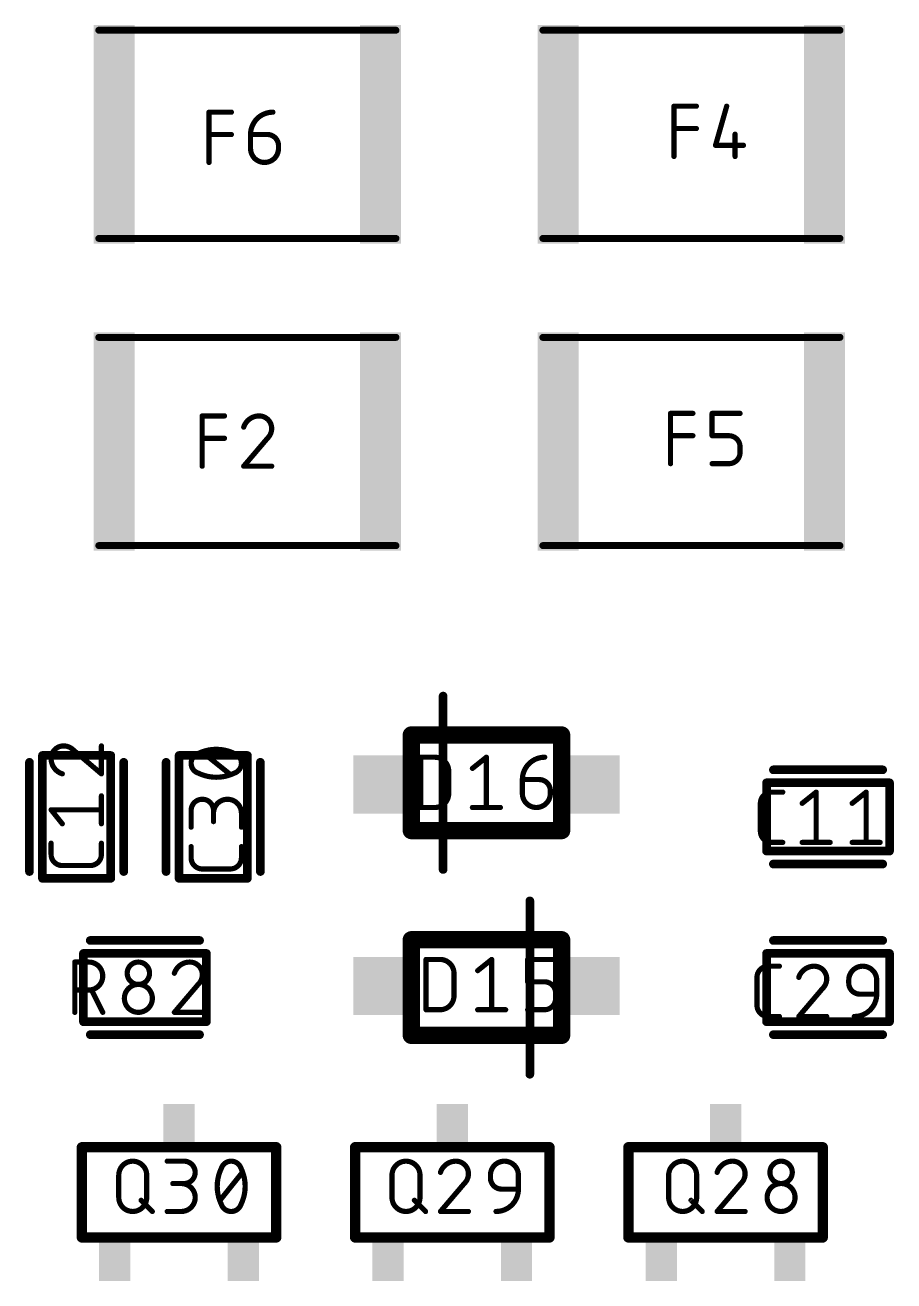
# Model space of a CAD drawing. Extents: x 0 to 107, y -11 to 54.
# Drawn here: x 14.25 to 26.96, y 18.7 to 37.1 of the extents above; entities that cross this region are included whole.
import ezdxf

# ---------------------------------------------------------------- set-up
doc = ezdxf.new("R2010")
doc.units = 0
for name, color, linetype in [('117', 253, 'CONTINUOUS'), ('21', 253, 'CONTINUOUS'), ('51', 253, 'CONTINUOUS')]:
    doc.layers.add(name, color=color, linetype=linetype)

# ---------------------------------------------------------------- blocks, each defined once
blk = doc.blocks.new('RECT')
blk.add_solid([(-0.5, -0.5), (0.5, -0.5), (-0.5, 0.5), (0.5, 0.5)])

msp = doc.modelspace()

# ---------------------------------------------------------------- linework, layer by layer
at = {"layer": '117', "const_width": 0.0762}
for points in [[(23.7447, 35.1753), (23.7447, 35.9119)], [(23.7447, 35.9119), (24.072, 35.9119)], [(24.5164, 35.9119), (24.3527, 35.339)], [(16.9381, 35.0881), (16.9381, 35.8247)], [(16.9381, 35.8247), (17.2655, 35.8247)], [(16.9381, 35.4973), (17.2655, 35.4973)], [(17.5461, 35.4973), (17.7917, 35.4973)], [(17.5461, 35.2927), (17.5461, 35.4973)], [(23.7447, 35.5845), (24.072, 35.5845)], [(24.6391, 35.5027), (24.6391, 35.1753)], [(17.9553, 35.3336), (17.9553, 35.2927)], [(24.3527, 35.339), (24.7619, 35.339)], [(16.8381, 30.6381), (16.8381, 31.3747)], [(16.8381, 31.3747), (17.1655, 31.3747)], [(23.6947, 30.6753), (23.6947, 31.4119)], [(23.6947, 31.4119), (24.022, 31.4119)], [(24.3027, 31.0845), (24.3027, 31.4119)], [(24.3027, 31.4119), (24.7119, 31.4119)], [(23.6947, 31.0845), (24.022, 31.0845)], [(24.5482, 31.0845), (24.3027, 31.0845)], [(16.8381, 31.0473), (17.1655, 31.0473)], [(17.794, 31.0473), (17.4461, 30.6381)], [(24.7119, 30.839), (24.7119, 30.9208)], [(17.4461, 30.6381), (17.8554, 30.6381)], [(24.3027, 30.6753), (24.5482, 30.6753)], [(14.9538, 26.4789), (15.363, 26.1311)], [(15.363, 26.1311), (15.363, 26.5403)], [(17.2494, 26.122), (16.8401, 26.4494)], [(20.0381, 25.6381), (20.0381, 26.3747)], [(20.0381, 26.3747), (20.2427, 26.3747)], [(20.794, 26.211), (20.9986, 26.3747)], [(20.9986, 26.3747), (20.9986, 25.6381)], [(20.4473, 26.1701), (20.4473, 25.8427)], [(21.5255, 26.0473), (21.7711, 26.0473)], [(21.5255, 25.8427), (21.5255, 26.0473)], [(15.363, 25.3995), (15.363, 25.8088)], [(21.9347, 25.8836), (21.9347, 25.8427)], [(25.1734, 25.863), (25.3371, 25.863)], [(25.6216, 25.6994), (25.8262, 25.863)], [(25.8262, 25.863), (25.8262, 25.1264)], [(26.3531, 25.6994), (26.5578, 25.863)], [(26.5578, 25.863), (26.5578, 25.1264)], [(14.7901, 25.3995), (14.6264, 25.6041)], [(14.6264, 25.6041), (15.363, 25.6041)], [(16.6764, 25.3495), (16.6764, 25.5951)], [(17.0038, 25.5951), (17.0038, 25.4314)], [(17.413, 25.3495), (17.413, 25.5541)], [(20.2427, 25.6381), (20.0381, 25.6381)], [(20.794, 25.6381), (21.2032, 25.6381)], [(25.0097, 25.2901), (25.0097, 25.6994)], [(14.6264, 24.9513), (14.6264, 25.115)], [(15.363, 25.115), (15.363, 24.9513)], [(16.6764, 24.9013), (16.6764, 25.065)], [(17.413, 25.065), (17.413, 24.9013)], [(25.3371, 25.1264), (25.1734, 25.1264)], [(25.6216, 25.1264), (26.0308, 25.1264)], [(26.3531, 25.1264), (26.7624, 25.1264)], [(15.1994, 24.7876), (14.7901, 24.7876)], [(17.2494, 24.7376), (16.8401, 24.7376)], [(14.9731, 22.637), (14.9731, 23.3736)], [(14.9731, 23.3736), (15.1777, 23.3736)], [(20.1153, 22.6753), (20.1153, 23.4119)], [(20.1153, 23.4119), (20.3199, 23.4119)], [(20.8712, 23.2482), (21.0758, 23.4119)], [(21.0758, 23.4119), (21.0758, 22.6753)], [(21.6027, 23.0845), (21.6027, 23.4119)], [(21.6027, 23.4119), (22.0119, 23.4119)], [(20.5245, 23.2073), (20.5245, 22.8799)], [(24.9597, 22.7401), (24.9597, 23.1494)], [(25.1234, 23.313), (25.2871, 23.313)], [(15.1777, 22.9643), (14.9731, 22.9643)], [(15.3824, 22.637), (15.2187, 22.9643)], [(16.7789, 23.0462), (16.4311, 22.637)], [(21.8482, 23.0845), (21.6027, 23.0845)], [(25.9195, 22.9857), (25.5716, 22.5764)], [(26.3031, 23.0675), (26.3031, 23.1084)], [(26.7124, 23.1084), (26.7124, 22.9038)], [(22.0119, 22.839), (22.0119, 22.9208)], [(26.7124, 22.9038), (26.4668, 22.9038)], [(16.4311, 22.637), (16.8403, 22.637)], [(20.3199, 22.6753), (20.1153, 22.6753)], [(20.8712, 22.6753), (21.2804, 22.6753)], [(21.6027, 22.6753), (21.8482, 22.6753)], [(25.2871, 22.5764), (25.1234, 22.5764)], [(25.5716, 22.5764), (25.9808, 22.5764)], [(16.3266, 20.4564), (16.5721, 20.4564)], [(15.6171, 19.9245), (15.6171, 20.2518)], [(16.0263, 20.2518), (16.0263, 19.9245)], [(17.0991, 19.8835), (17.4264, 20.2928)], [(19.6171, 19.9245), (19.6171, 20.2518)], [(20.0263, 20.2518), (20.0263, 19.9245)], [(21.0581, 20.2109), (21.0581, 20.2518)], [(21.4674, 20.2518), (21.4674, 20.0472)], [(23.6671, 19.9245), (23.6671, 20.2518)], [(24.0763, 20.2518), (24.0763, 19.9245)], [(16.5721, 20.1291), (16.4085, 20.1291)], [(20.6745, 20.1291), (20.3266, 19.7198)], [(21.4674, 20.0472), (21.2218, 20.0472)], [(24.7245, 20.1291), (24.3766, 19.7198)], [(15.9445, 19.8835), (16.1081, 19.7198)], [(19.9444, 19.8835), (20.1081, 19.7198)], [(23.9945, 19.8835), (24.1581, 19.7198)], [(16.3266, 19.7198), (16.5312, 19.7198)], [(20.3266, 19.7198), (20.7358, 19.7198)], [(24.3766, 19.7198), (24.7858, 19.7198)]]:
    msp.add_lwpolyline(points, dxfattribs=at)
at = {"layer": '117'}
for points, const_width in [([(23.7637, 35.9119, 1), (23.7256, 35.9119)], 0.0381), ([(23.7447, 35.931, 1), (23.7447, 35.8929)], 0.0381), ([(24.072, 35.8929, 1), (24.072, 35.931)], 0.0381), ([(24.5347, 35.9067, 1), (24.498, 35.9171)], 0.0381), ([(16.9381, 35.8438, 1), (16.9381, 35.8056)], 0.0381), ([(16.9572, 35.8247, 1), (16.9191, 35.8247)], 0.0381), ([(17.2655, 35.8056, 1), (17.2655, 35.8438)], 0.0381), ([(17.8735, 35.8247, 0.4142), (17.5461, 35.4973)], 0.0762), ([(17.8735, 35.8057, 1), (17.8735, 35.8437)], 0.0381), ([(16.9381, 35.5164, 1), (16.9381, 35.4783)], 0.0381), ([(17.2655, 35.4783, 1), (17.2655, 35.5164)], 0.0381), ([(17.5461, 35.5164, 1), (17.5461, 35.4783)], 0.0381), ([(17.5652, 35.4973, 1), (17.5271, 35.4973)], 0.0381), ([(17.5271, 35.4973, 1), (17.5652, 35.4973)], 0.0381), ([(17.9553, 35.3336, 0.4142), (17.7917, 35.4973)], 0.0762), ([(17.7917, 35.5164, 1), (17.7917, 35.4783)], 0.0381), ([(17.7917, 35.4783, 1), (17.7917, 35.5164)], 0.0381), ([(23.7447, 35.6036, 1), (23.7447, 35.5655)], 0.0381), ([(24.072, 35.5655, 1), (24.072, 35.6036)], 0.0381), ([(24.6582, 35.5027, 1), (24.6201, 35.5027)], 0.0381), ([(17.5461, 35.2927, 1), (17.9553, 35.2927)], 0.0762), ([(17.5652, 35.2927, 1), (17.5271, 35.2927)], 0.0381), ([(17.9744, 35.3336, 1), (17.9363, 35.3336)], 0.0381), ([(17.9363, 35.3336, 1), (17.9744, 35.3336)], 0.0381), ([(17.9744, 35.2927, 1), (17.9363, 35.2927)], 0.0381), ([(24.3527, 35.358, 1), (24.3527, 35.3199)], 0.0381), ([(24.3344, 35.3442, 1), (24.371, 35.3338)], 0.0381), ([(24.7619, 35.3199, 1), (24.7619, 35.358)], 0.0381), ([(17.5271, 35.2927, 1), (17.5652, 35.2927)], 0.0381), ([(17.9363, 35.2927, 1), (17.9744, 35.2927)], 0.0381), ([(23.7256, 35.1753, 1), (23.7637, 35.1753)], 0.0381), ([(24.6201, 35.1753, 1), (24.6582, 35.1753)], 0.0381), ([(16.9191, 35.0881, 1), (16.9572, 35.0881)], 0.0381), ([(16.8572, 31.3747, 1), (16.8191, 31.3747)], 0.0381), ([(16.8381, 31.3938, 1), (16.8381, 31.3557)], 0.0381), ([(17.1655, 31.3557, 1), (17.1655, 31.3938)], 0.0381), ([(17.6712, 31.3747, 0.3252), (17.4461, 31.211)], 0.0762), ([(17.8554, 31.1906, 0.4142), (17.6712, 31.3747)], 0.0762), ([(17.6712, 31.3938, 1), (17.6712, 31.3557)], 0.0381), ([(17.6712, 31.3557, 1), (17.6712, 31.3937)], 0.0381), ([(23.7137, 31.4119, 1), (23.6756, 31.4119)], 0.0381), ([(23.6947, 31.431, 1), (23.6947, 31.3929)], 0.0381), ([(24.022, 31.3929, 1), (24.022, 31.431)], 0.0381), ([(24.3217, 31.4119, 1), (24.2836, 31.4119)], 0.0381), ([(24.3027, 31.431, 1), (24.3027, 31.3929)], 0.0381), ([(24.7119, 31.3929, 1), (24.7119, 31.431)], 0.0381), ([(17.428, 31.2169, 1), (17.4642, 31.2051)], 0.0381), ([(17.794, 31.0473, 0.2053), (17.8554, 31.1906)], 0.0762), ([(17.8744, 31.1905, 1), (17.8363, 31.1906)], 0.0381), ([(17.8363, 31.1906, 1), (17.8744, 31.1906)], 0.0381), ([(23.6947, 31.1036, 1), (23.6947, 31.0655)], 0.0381), ([(24.022, 31.0655, 1), (24.022, 31.1036)], 0.0381), ([(24.2836, 31.0845, 1), (24.3217, 31.0845)], 0.0381), ([(24.3027, 31.1036, 1), (24.3027, 31.0655)], 0.0381), ([(24.5482, 31.1036, 1), (24.5482, 31.0655)], 0.0381), ([(24.7119, 30.9208, 0.4142), (24.5482, 31.0845)], 0.0762), ([(24.5482, 31.0655, 1), (24.5482, 31.1036)], 0.0381), ([(16.8381, 31.0664, 1), (16.8381, 31.0283)], 0.0381), ([(17.1655, 31.0283, 1), (17.1655, 31.0664)], 0.0381), ([(17.7808, 31.0611, 1), (17.8071, 31.0335)], 0.0381), ([(17.8085, 31.035, 1), (17.7795, 31.0597)], 0.0381), ([(24.7309, 30.9208, 1), (24.6928, 30.9208)], 0.0381), ([(24.6928, 30.9208, 1), (24.7309, 30.9208)], 0.0381), ([(24.5482, 30.6753, 0.4142), (24.7119, 30.839)], 0.0762), ([(24.7309, 30.839, 1), (24.6928, 30.839)], 0.0381), ([(24.6928, 30.839, 1), (24.7309, 30.839)], 0.0381), ([(16.8191, 30.6381, 1), (16.8572, 30.6381)], 0.0381), ([(17.4461, 30.6572, 1), (17.4461, 30.6191)], 0.0381), ([(17.4316, 30.6504, 1), (17.4606, 30.6258)], 0.0381), ([(17.8554, 30.6191, 1), (17.8554, 30.6572)], 0.0381), ([(23.6756, 30.6753, 1), (23.7137, 30.6753)], 0.0381), ([(24.3027, 30.6944, 1), (24.3027, 30.6563)], 0.0381), ([(24.5482, 30.6944, 1), (24.5482, 30.6563)], 0.0381), ([(24.5482, 30.6563, 1), (24.5482, 30.6944)], 0.0381), ([(14.8106, 26.5403, 0.4142), (14.6264, 26.3561)], 0.0762), ([(14.9538, 26.4789, 0.2053), (14.8106, 26.5403)], 0.0762), ([(14.8106, 26.5593, 1), (14.8106, 26.5212)], 0.0381), ([(14.8106, 26.5212, 1), (14.8106, 26.5593)], 0.0381), ([(14.9662, 26.4934, 1), (14.9415, 26.4644)], 0.0381), ([(14.94, 26.4658, 1), (14.9676, 26.492)], 0.0381), ([(15.3821, 26.5403, 1), (15.344, 26.5403)], 0.0381), ([(17.0447, 26.4903, 0.1139), (16.7788, 26.4289)], 0.0762), ([(17.3107, 26.4289, 0.1139), (17.0447, 26.4903)], 0.0762), ([(17.0447, 26.5093, 1), (17.0447, 26.4712)], 0.0381), ([(17.0447, 26.4712, 1), (17.0447, 26.5093)], 0.0381), ([(14.6264, 26.3561, 0.3252), (14.7901, 26.1311)], 0.0762), ([(14.6455, 26.3561, 1), (14.6074, 26.3561)], 0.0381), ([(14.6074, 26.3561, 1), (14.6455, 26.3561)], 0.0381), ([(16.7788, 26.4289, 0.3205), (16.6764, 26.2857)], 0.0762), ([(16.6764, 26.2857, 0.3205), (16.7788, 26.1424)], 0.0762), ([(16.6955, 26.2857, 1), (16.6574, 26.2857)], 0.0381), ([(16.7704, 26.446, 1), (16.7871, 26.4118)], 0.0381), ([(16.7849, 26.4109, 1), (16.7726, 26.4469)], 0.0381), ([(16.852, 26.4642, 1), (16.8282, 26.4345)], 0.0381), ([(17.413, 26.2857, 0.3205), (17.3107, 26.4289)], 0.0762), ([(17.3107, 26.1424, 0.3204), (17.413, 26.2857)], 0.0762), ([(17.3169, 26.4469, 1), (17.3046, 26.4109)], 0.0381), ([(17.3024, 26.4118, 1), (17.3191, 26.446)], 0.0381), ([(17.4321, 26.2857, 1), (17.394, 26.2857)], 0.0381), ([(20.0381, 26.3938, 1), (20.0381, 26.3557)], 0.0381), ([(20.0572, 26.3747, 1), (20.0191, 26.3747)], 0.0381), ([(20.4473, 26.1701, 0.4142), (20.2427, 26.3747)], 0.0762), ([(20.2427, 26.3938, 1), (20.2427, 26.3557)], 0.0381), ([(20.2427, 26.3557, 1), (20.2427, 26.3938)], 0.0381), ([(21.0177, 26.3747, 1), (20.9796, 26.3747)], 0.0381), ([(21.0105, 26.3598, 1), (20.9867, 26.3896)], 0.0381), ([(21.8529, 26.3747, 0.4142), (21.5255, 26.0473)], 0.0762), ([(21.8529, 26.3557, 1), (21.8529, 26.3937)], 0.0381), ([(14.7843, 26.1129, 1), (14.796, 26.1492)], 0.0381), ([(15.344, 26.1311, 1), (15.3821, 26.1311)], 0.0381), ([(15.3507, 26.1165, 1), (15.3754, 26.1456)], 0.0381), ([(16.6574, 26.2857, 1), (16.6955, 26.2857)], 0.0381), ([(16.7871, 26.1596, 1), (16.7704, 26.1253)], 0.0381), ([(16.7788, 26.1424, 0.1139), (17.0447, 26.0811)], 0.0762), ([(16.7726, 26.1244, 1), (16.7849, 26.1605)], 0.0381), ([(17.0447, 26.0811, 0.1139), (17.3107, 26.1424)], 0.0762), ([(17.2375, 26.1071, 1), (17.2613, 26.1369)], 0.0381), ([(17.3046, 26.1605, 1), (17.3169, 26.1244)], 0.0381), ([(17.3191, 26.1253, 1), (17.3024, 26.1596)], 0.0381), ([(17.394, 26.2857, 1), (17.4321, 26.2857)], 0.0381), ([(20.4664, 26.1701, 1), (20.4283, 26.1701)], 0.0381), ([(20.4283, 26.1701, 1), (20.4664, 26.1701)], 0.0381), ([(20.7821, 26.2259, 1), (20.8059, 26.1961)], 0.0381), ([(17.0447, 26.1001, 1), (17.0447, 26.062)], 0.0381), ([(17.0447, 26.062, 1), (17.0447, 26.1001)], 0.0381), ([(21.5255, 26.0664, 1), (21.5255, 26.0283)], 0.0381), ([(21.5446, 26.0473, 1), (21.5065, 26.0473)], 0.0381), ([(21.5065, 26.0473, 1), (21.5446, 26.0473)], 0.0381), ([(21.7711, 26.0664, 1), (21.7711, 26.0283)], 0.0381), ([(21.9347, 25.8836, 0.4142), (21.7711, 26.0473)], 0.0762), ([(21.7711, 26.0283, 1), (21.7711, 26.0664)], 0.0381), ([(15.3821, 25.8088, 1), (15.344, 25.8088)], 0.0381), ([(17.0038, 25.5951, 1), (16.6764, 25.5951)], 0.0762), ([(17.413, 25.5541, 1), (17.0038, 25.5541)], 0.0762), ([(20.2427, 25.6381, 0.4142), (20.4473, 25.8427)], 0.0762), ([(20.4664, 25.8427, 1), (20.4283, 25.8427)], 0.0381), ([(20.4283, 25.8427, 1), (20.4664, 25.8427)], 0.0381), ([(21.5255, 25.8427, 1), (21.9347, 25.8427)], 0.0762), ([(21.5446, 25.8427, 1), (21.5065, 25.8427)], 0.0381), ([(21.5065, 25.8427, 1), (21.5446, 25.8427)], 0.0381), ([(21.9538, 25.8836, 1), (21.9157, 25.8836)], 0.0381), ([(21.9157, 25.8836, 1), (21.9538, 25.8836)], 0.0381), ([(21.9538, 25.8427, 1), (21.9157, 25.8427)], 0.0381), ([(21.9157, 25.8427, 1), (21.9538, 25.8427)], 0.0381), ([(25.1734, 25.863, 0.4142), (25.0097, 25.6994)], 0.0762), ([(25.1734, 25.8821, 1), (25.1734, 25.844)], 0.0381), ([(25.1734, 25.844, 1), (25.1734, 25.8821)], 0.0381), ([(25.3371, 25.844, 1), (25.3371, 25.8821)], 0.0381), ([(25.8453, 25.863, 1), (25.8072, 25.863)], 0.0381), ([(25.8381, 25.8482, 1), (25.8143, 25.8779)], 0.0381), ([(26.5768, 25.863, 1), (26.5387, 25.863)], 0.0381), ([(26.5697, 25.8482, 1), (26.5459, 25.8779)], 0.0381), ([(14.6264, 25.6232, 1), (14.6264, 25.5851)], 0.0381), ([(14.6413, 25.616, 1), (14.6116, 25.5922)], 0.0381), ([(15.363, 25.5851, 1), (15.363, 25.6232)], 0.0381), ([(16.6955, 25.5951, 1), (16.6574, 25.5951)], 0.0381), ([(16.6574, 25.5951, 1), (16.6955, 25.5951)], 0.0381), ([(17.0229, 25.5951, 1), (16.9848, 25.5951)], 0.0381), ([(16.9848, 25.5951, 1), (17.0229, 25.5951)], 0.0381), ([(16.9848, 25.5541, 1), (17.0229, 25.5541)], 0.0381), ([(17.4321, 25.5541, 1), (17.394, 25.5541)], 0.0381), ([(17.394, 25.5541, 1), (17.4321, 25.5541)], 0.0381), ([(20.0381, 25.6572, 1), (20.0381, 25.6191)], 0.0381), ([(20.0191, 25.6381, 1), (20.0572, 25.6381)], 0.0381), ([(20.2427, 25.6571, 1), (20.2427, 25.6191)], 0.0381), ([(20.2427, 25.6191, 1), (20.2427, 25.6572)], 0.0381), ([(20.794, 25.6572, 1), (20.794, 25.6191)], 0.0381), ([(20.9796, 25.6381, 1), (21.0177, 25.6381)], 0.0381), ([(21.2032, 25.6191, 1), (21.2032, 25.6572)], 0.0381), ([(25.0288, 25.6994, 1), (24.9907, 25.6994)], 0.0381), ([(24.9907, 25.6994, 1), (25.0288, 25.6994)], 0.0381), ([(25.6097, 25.7142, 1), (25.6335, 25.6845)], 0.0381), ([(26.3412, 25.7142, 1), (26.365, 25.6845)], 0.0381), ([(14.7753, 25.3876, 1), (14.805, 25.4114)], 0.0381), ([(15.344, 25.3995, 1), (15.3821, 25.3995)], 0.0381), ([(16.9848, 25.4314, 1), (17.0229, 25.4314)], 0.0381), ([(16.6574, 25.3495, 1), (16.6955, 25.3495)], 0.0381), ([(17.394, 25.3495, 1), (17.4321, 25.3495)], 0.0381), ([(25.0097, 25.2901, 0.4142), (25.1734, 25.1264)], 0.0762), ([(25.0288, 25.2901, 1), (24.9907, 25.2901)], 0.0381), ([(24.9907, 25.2901, 1), (25.0288, 25.2901)], 0.0381), ([(14.6455, 25.115, 1), (14.6074, 25.115)], 0.0381), ([(15.3821, 25.115, 1), (15.344, 25.115)], 0.0381), ([(16.6955, 25.065, 1), (16.6574, 25.065)], 0.0381), ([(17.4321, 25.065, 1), (17.394, 25.065)], 0.0381), ([(25.1734, 25.1455, 1), (25.1734, 25.1074)], 0.0381), ([(25.1734, 25.1074, 1), (25.1734, 25.1455)], 0.0381), ([(25.3371, 25.1074, 1), (25.3371, 25.1455)], 0.0381), ([(25.6216, 25.1455, 1), (25.6216, 25.1074)], 0.0381), ([(25.8072, 25.1264, 1), (25.8453, 25.1264)], 0.0381), ([(26.0308, 25.1074, 1), (26.0308, 25.1455)], 0.0381), ([(26.3531, 25.1455, 1), (26.3531, 25.1074)], 0.0381), ([(26.5387, 25.1264, 1), (26.5768, 25.1264)], 0.0381), ([(26.7624, 25.1074, 1), (26.7624, 25.1455)], 0.0381), ([(14.6264, 24.9513, 0.4142), (14.7901, 24.7876)], 0.0762), ([(14.6455, 24.9513, 1), (14.6074, 24.9513)], 0.0381), ([(14.6074, 24.9513, 1), (14.6455, 24.9513)], 0.0381), ([(15.1994, 24.7876, 0.4142), (15.363, 24.9513)], 0.0762), ([(15.3821, 24.9513, 1), (15.344, 24.9513)], 0.0381), ([(15.344, 24.9513, 1), (15.3821, 24.9513)], 0.0381), ([(16.6764, 24.9013, 0.4142), (16.8401, 24.7376)], 0.0762), ([(16.6955, 24.9013, 1), (16.6574, 24.9013)], 0.0381), ([(16.6574, 24.9013, 1), (16.6955, 24.9013)], 0.0381), ([(17.2494, 24.7376, 0.4142), (17.413, 24.9013)], 0.0762), ([(17.4321, 24.9013, 1), (17.394, 24.9013)], 0.0381), ([(17.394, 24.9013, 1), (17.4321, 24.9013)], 0.0381), ([(14.7901, 24.8067, 1), (14.7901, 24.7686)], 0.0381), ([(14.7901, 24.7686, 1), (14.7901, 24.8067)], 0.0381), ([(15.1994, 24.8067, 1), (15.1994, 24.7686)], 0.0381), ([(15.1994, 24.7686, 1), (15.1994, 24.8067)], 0.0381), ([(16.8401, 24.7567, 1), (16.8401, 24.7186)], 0.0381), ([(16.8401, 24.7186, 1), (16.8401, 24.7567)], 0.0381), ([(17.2494, 24.7567, 1), (17.2494, 24.7186)], 0.0381), ([(17.2494, 24.7186, 1), (17.2494, 24.7567)], 0.0381), ([(14.9731, 23.3926, 1), (14.9731, 23.3545)], 0.0381), ([(14.9922, 23.3736, 1), (14.9541, 23.3736)], 0.0381), ([(15.1777, 22.9643, 1), (15.1777, 23.3736)], 0.0762), ([(15.1777, 23.3926, 1), (15.1777, 23.3545)], 0.0381), ([(15.1777, 23.3545, 1), (15.1777, 23.3926)], 0.0381), ([(16.0678, 23.2099, 1), (15.7405, 23.2099)], 0.0762), ([(16.6561, 23.3736, 0.3252), (16.4311, 23.2099)], 0.0762), ([(16.8403, 23.1894, 0.4142), (16.6561, 23.3736)], 0.0762), ([(16.6561, 23.3926, 1), (16.6561, 23.3545)], 0.0381), ([(16.6561, 23.3545, 1), (16.6561, 23.3926)], 0.0381), ([(20.1343, 23.4119, 1), (20.0962, 23.4119)], 0.0381), ([(20.1153, 23.431, 1), (20.1153, 23.3929)], 0.0381), ([(20.3199, 23.431, 1), (20.3199, 23.3929)], 0.0381), ([(20.5245, 23.2073, 0.4142), (20.3199, 23.4119)], 0.0762), ([(20.3199, 23.3929, 1), (20.3199, 23.431)], 0.0381), ([(21.0948, 23.4119, 1), (21.0567, 23.4119)], 0.0381), ([(21.0877, 23.397, 1), (21.0639, 23.4268)], 0.0381), ([(21.6027, 23.431, 1), (21.6027, 23.3929)], 0.0381), ([(21.6217, 23.4119, 1), (21.5836, 23.4119)], 0.0381), ([(22.0119, 23.3929, 1), (22.0119, 23.431)], 0.0381), ([(15.7595, 23.2099, 1), (15.7214, 23.2099)], 0.0381), ([(15.7214, 23.2099, 1), (15.7595, 23.2099)], 0.0381), ([(15.7405, 23.2099, 1), (16.0678, 23.2099)], 0.0762), ([(16.0869, 23.2099, 1), (16.0488, 23.2099)], 0.0381), ([(16.0488, 23.2099, 1), (16.0869, 23.2099)], 0.0381), ([(16.4129, 23.2157, 1), (16.4492, 23.204)], 0.0381), ([(16.7789, 23.0462, 0.2053), (16.8403, 23.1894)], 0.0762), ([(16.8593, 23.1894, 1), (16.8212, 23.1894)], 0.0381), ([(16.8212, 23.1894, 1), (16.8593, 23.1894)], 0.0381), ([(20.5435, 23.2073, 1), (20.5054, 23.2073)], 0.0381), ([(20.5054, 23.2073, 1), (20.5435, 23.2073)], 0.0381), ([(20.8593, 23.2631, 1), (20.8831, 23.2333)], 0.0381), ([(25.1234, 23.313, 0.4142), (24.9597, 23.1494)], 0.0762), ([(24.9788, 23.1494, 1), (24.9407, 23.1494)], 0.0381), ([(25.1234, 23.3321, 1), (25.1234, 23.294)], 0.0381), ([(25.1234, 23.294, 1), (25.1234, 23.3321)], 0.0381), ([(25.2871, 23.294, 1), (25.2871, 23.3321)], 0.0381), ([(25.7967, 23.313, 0.3252), (25.5716, 23.1494)], 0.0762), ([(25.7967, 23.3321, 1), (25.7967, 23.294)], 0.0381), ([(25.9808, 23.1289, 0.4142), (25.7967, 23.313)], 0.0762), ([(25.7967, 23.294, 1), (25.7967, 23.3321)], 0.0381), ([(26.7124, 23.1084, 1), (26.3031, 23.1084)], 0.0762), ([(14.9731, 22.9834, 1), (14.9731, 22.9453)], 0.0381), ([(15.1777, 22.9834, 1), (15.1777, 22.9453)], 0.0381), ([(15.1777, 22.9453, 1), (15.1777, 22.9834)], 0.0381), ([(15.2357, 22.9729, 1), (15.2016, 22.9558)], 0.0381), ([(16.1088, 22.8416, 1), (15.6995, 22.8416)], 0.0762), ([(16.7658, 23.06, 1), (16.792, 23.0324)], 0.0381), ([(16.7934, 23.0338, 1), (16.7644, 23.0585)], 0.0381), ([(21.6027, 23.1036, 1), (21.6027, 23.0655)], 0.0381), ([(21.5836, 23.0845, 1), (21.6217, 23.0845)], 0.0381), ([(21.8482, 23.1036, 1), (21.8482, 23.0655)], 0.0381), ([(22.0119, 22.9208, 0.4142), (21.8482, 23.0845)], 0.0762), ([(21.8482, 23.0655, 1), (21.8482, 23.1036)], 0.0381), ([(24.9407, 23.1494, 1), (24.9788, 23.1494)], 0.0381), ([(25.5535, 23.1552, 1), (25.5897, 23.1435)], 0.0381), ([(25.9063, 22.9995, 1), (25.9326, 22.9719)], 0.0381), ([(25.9195, 22.9857, 0.2053), (25.9808, 23.1289)], 0.0762), ([(25.934, 22.9733, 1), (25.9049, 22.998)], 0.0381), ([(25.9999, 23.1289, 1), (25.9618, 23.1289)], 0.0381), ([(25.9618, 23.1289, 1), (25.9999, 23.1289)], 0.0381), ([(26.3222, 23.1084, 1), (26.2841, 23.1084)], 0.0381), ([(26.2841, 23.1084, 1), (26.3222, 23.1084)], 0.0381), ([(26.3031, 23.0675, 0.4142), (26.4668, 22.9038)], 0.0762), ([(26.3222, 23.0675, 1), (26.2841, 23.0675)], 0.0381), ([(26.2841, 23.0675, 1), (26.3222, 23.0675)], 0.0381), ([(26.7314, 23.1084, 1), (26.6933, 23.1084)], 0.0381), ([(26.6933, 23.1084, 1), (26.7314, 23.1084)], 0.0381), ([(15.6995, 22.8416, 1), (16.1088, 22.8416)], 0.0762), ([(15.7186, 22.8416, 1), (15.6805, 22.8416)], 0.0381), ([(15.6805, 22.8416, 1), (15.7186, 22.8416)], 0.0381), ([(16.1278, 22.8416, 1), (16.0897, 22.8416)], 0.0381), ([(16.0897, 22.8416, 1), (16.1278, 22.8416)], 0.0381), ([(20.3199, 22.6753, 0.4142), (20.5245, 22.8799)], 0.0762), ([(20.5435, 22.8799, 1), (20.5054, 22.8799)], 0.0381), ([(20.5054, 22.8799, 1), (20.5435, 22.8799)], 0.0381), ([(21.8482, 22.6753, 0.4142), (22.0119, 22.839)], 0.0762), ([(22.0309, 22.839, 1), (21.9928, 22.839)], 0.0381), ([(22.031, 22.9208, 1), (21.9929, 22.9208)], 0.0381), ([(21.9929, 22.9208, 1), (22.031, 22.9208)], 0.0381), ([(21.9929, 22.839, 1), (22.031, 22.839)], 0.0381), ([(26.385, 22.5764, 0.4142), (26.7124, 22.9038)], 0.0762), ([(26.4668, 22.9229, 1), (26.4668, 22.8848)], 0.0381), ([(26.4668, 22.8848, 1), (26.4668, 22.9229)], 0.0381), ([(26.7314, 22.9038, 1), (26.6933, 22.9038)], 0.0381), ([(26.6933, 22.9038, 1), (26.7314, 22.9038)], 0.0381), ([(26.7124, 22.8848, 1), (26.7124, 22.9229)], 0.0381), ([(14.9541, 22.637, 1), (14.9922, 22.637)], 0.0381), ([(15.3653, 22.6284, 1), (15.3994, 22.6455)], 0.0381), ([(16.4165, 22.6493, 1), (16.4456, 22.6246)], 0.0381), ([(16.4311, 22.656, 1), (16.4311, 22.6179)], 0.0381), ([(16.8403, 22.6179, 1), (16.8403, 22.656)], 0.0381), ([(20.0962, 22.6753, 1), (20.1343, 22.6753)], 0.0381), ([(20.1153, 22.6944, 1), (20.1153, 22.6563)], 0.0381), ([(20.3199, 22.6943, 1), (20.3199, 22.6563)], 0.0381), ([(20.3199, 22.6563, 1), (20.3199, 22.6944)], 0.0381), ([(20.8712, 22.6944, 1), (20.8712, 22.6563)], 0.0381), ([(21.0567, 22.6753, 1), (21.0948, 22.6753)], 0.0381), ([(21.2804, 22.6563, 1), (21.2804, 22.6944)], 0.0381), ([(21.6027, 22.6944, 1), (21.6027, 22.6563)], 0.0381), ([(21.8482, 22.6944, 1), (21.8482, 22.6563)], 0.0381), ([(21.8482, 22.6563, 1), (21.8482, 22.6944)], 0.0381), ([(24.9597, 22.7401, 0.4142), (25.1234, 22.5764)], 0.0762), ([(24.9788, 22.7401, 1), (24.9407, 22.7401)], 0.0381), ([(24.9407, 22.7401, 1), (24.9788, 22.7401)], 0.0381), ([(25.1234, 22.5955, 1), (25.1234, 22.5574)], 0.0381), ([(25.1234, 22.5574, 1), (25.1234, 22.5955)], 0.0381), ([(25.2871, 22.5574, 1), (25.2871, 22.5955)], 0.0381), ([(25.5716, 22.5955, 1), (25.5716, 22.5574)], 0.0381), ([(25.5571, 22.5888, 1), (25.5861, 22.5641)], 0.0381), ([(25.9808, 22.5574, 1), (25.9808, 22.5955)], 0.0381), ([(26.385, 22.5955, 1), (26.385, 22.5574)], 0.0381), ([(16.0263, 20.2518, 1), (15.6171, 20.2518)], 0.0762), ([(16.3266, 20.4755, 1), (16.3266, 20.4374)], 0.0381), ([(16.5721, 20.4755, 1), (16.5721, 20.4374)], 0.0381), ([(16.5721, 20.1291, 1), (16.5721, 20.4564)], 0.0762), ([(16.5721, 20.4374, 1), (16.5721, 20.4755)], 0.0381), ([(17.2627, 20.4564, 0.3205), (17.1195, 20.3541)], 0.0762), ([(17.2627, 20.4755, 1), (17.2627, 20.4374)], 0.0381), ([(17.406, 20.3541, 0.3205), (17.2627, 20.4564)], 0.0762), ([(17.2627, 20.4374, 1), (17.2627, 20.4755)], 0.0381), ([(20.0263, 20.2518, 1), (19.6171, 20.2518)], 0.0762), ([(20.5517, 20.4564, 0.3252), (20.3266, 20.2928)], 0.0762), ([(20.5517, 20.4755, 1), (20.5517, 20.4374)], 0.0381), ([(20.7358, 20.2723, 0.4142), (20.5517, 20.4564)], 0.0762), ([(20.5517, 20.4374, 1), (20.5517, 20.4755)], 0.0381), ([(21.4674, 20.2518, 1), (21.0581, 20.2518)], 0.0762), ([(24.0763, 20.2518, 1), (23.6671, 20.2518)], 0.0762), ([(24.6017, 20.4564, 0.3252), (24.3766, 20.2928)], 0.0762), ([(24.6017, 20.4755, 1), (24.6017, 20.4374)], 0.0381), ([(24.7858, 20.2723, 0.4142), (24.6017, 20.4564)], 0.0762), ([(24.6017, 20.4374, 1), (24.6017, 20.4755)], 0.0381), ([(25.4764, 20.2928, 1), (25.1491, 20.2928)], 0.0762), ([(15.6361, 20.2518, 1), (15.598, 20.2518)], 0.0381), ([(15.598, 20.2518, 1), (15.6361, 20.2518)], 0.0381), ([(16.0453, 20.2518, 1), (16.0072, 20.2518)], 0.0381), ([(16.0072, 20.2518, 1), (16.0453, 20.2518)], 0.0381), ([(17.1195, 20.3541, 0.1139), (17.0581, 20.0881)], 0.0762), ([(17.1015, 20.3603, 1), (17.1375, 20.348)], 0.0381), ([(17.1366, 20.3458, 1), (17.1024, 20.3625)], 0.0381), ([(17.4674, 20.0881, 0.1139), (17.406, 20.3541)], 0.0762), ([(17.4231, 20.3625, 1), (17.3889, 20.3458)], 0.0381), ([(17.388, 20.348, 1), (17.424, 20.3603)], 0.0381), ([(17.4413, 20.2808, 1), (17.4116, 20.3047)], 0.0381), ([(19.6361, 20.2518, 1), (19.598, 20.2518)], 0.0381), ([(19.598, 20.2518, 1), (19.6361, 20.2518)], 0.0381), ([(20.0453, 20.2518, 1), (20.0072, 20.2518)], 0.0381), ([(20.0072, 20.2518, 1), (20.0453, 20.2518)], 0.0381), ([(20.3085, 20.2986, 1), (20.3447, 20.2869)], 0.0381), ([(20.6745, 20.1291, 0.2053), (20.7358, 20.2723)], 0.0762), ([(20.7549, 20.2723, 1), (20.7168, 20.2723)], 0.0381), ([(20.7168, 20.2723, 1), (20.7549, 20.2723)], 0.0381), ([(21.0581, 20.2109, 0.4142), (21.2218, 20.0472)], 0.0762), ([(21.0772, 20.2518, 1), (21.0391, 20.2518)], 0.0381), ([(21.0391, 20.2518, 1), (21.0772, 20.2518)], 0.0381), ([(21.0772, 20.2109, 1), (21.0391, 20.2109)], 0.0381), ([(21.4864, 20.2518, 1), (21.4483, 20.2518)], 0.0381), ([(21.4483, 20.2518, 1), (21.4864, 20.2518)], 0.0381), ([(23.6861, 20.2518, 1), (23.648, 20.2518)], 0.0381), ([(23.648, 20.2518, 1), (23.6861, 20.2518)], 0.0381), ([(24.0953, 20.2518, 1), (24.0572, 20.2518)], 0.0381), ([(24.0572, 20.2518, 1), (24.0953, 20.2518)], 0.0381), ([(24.3585, 20.2986, 1), (24.3947, 20.2869)], 0.0381), ([(24.7245, 20.1291, 0.2053), (24.7858, 20.2723)], 0.0762), ([(24.8049, 20.2723, 1), (24.7668, 20.2723)], 0.0381), ([(24.7668, 20.2723, 1), (24.8049, 20.2723)], 0.0381), ([(25.1681, 20.2928, 1), (25.13, 20.2928)], 0.0381), ([(25.13, 20.2928, 1), (25.1681, 20.2928)], 0.0381), ([(25.1491, 20.2928, 1), (25.4764, 20.2928)], 0.0762), ([(25.4955, 20.2928, 1), (25.4574, 20.2928)], 0.0381), ([(25.4574, 20.2928, 1), (25.4955, 20.2928)], 0.0381), ([(16.4085, 20.1481, 1), (16.4085, 20.11)], 0.0381), ([(16.5312, 19.7198, 1), (16.5312, 20.1291)], 0.0762), ([(16.5312, 20.1481, 1), (16.5312, 20.11)], 0.0381), ([(16.5721, 20.1481, 1), (16.5721, 20.11)], 0.0381), ([(16.5721, 20.11, 1), (16.5721, 20.1481)], 0.0381), ([(17.0581, 20.0881, 0.1139), (17.1195, 19.8221)], 0.0762), ([(17.0772, 20.0881, 1), (17.0391, 20.0881)], 0.0381), ([(17.0391, 20.0881, 1), (17.0772, 20.0881)], 0.0381), ([(17.406, 19.8221, 0.1139), (17.4674, 20.0881)], 0.0762), ([(17.4864, 20.0881, 1), (17.4483, 20.0881)], 0.0381), ([(17.4483, 20.0881, 1), (17.4864, 20.0881)], 0.0381), ([(20.6613, 20.1429, 1), (20.6876, 20.1153)], 0.0381), ([(20.689, 20.1167, 1), (20.6599, 20.1414)], 0.0381), ([(21.0391, 20.2109, 1), (21.0772, 20.2109)], 0.0381), ([(21.14, 19.7198, 0.4142), (21.4674, 20.0472)], 0.0762), ([(21.2218, 20.0663, 1), (21.2218, 20.0282)], 0.0381), ([(21.2218, 20.0282, 1), (21.2218, 20.0663)], 0.0381), ([(21.4864, 20.0472, 1), (21.4483, 20.0472)], 0.0381), ([(21.4483, 20.0472, 1), (21.4864, 20.0472)], 0.0381), ([(21.4674, 20.0282, 1), (21.4674, 20.0663)], 0.0381), ([(24.7113, 20.1429, 1), (24.7376, 20.1153)], 0.0381), ([(24.739, 20.1167, 1), (24.7099, 20.1414)], 0.0381), ([(25.5174, 19.9245, 1), (25.1081, 19.9245)], 0.0762), ([(15.6171, 19.9245, 1), (16.0263, 19.9245)], 0.0762), ([(15.6361, 19.9245, 1), (15.598, 19.9245)], 0.0381), ([(15.598, 19.9245, 1), (15.6361, 19.9245)], 0.0381), ([(15.9579, 19.897, 1), (15.931, 19.8701)], 0.0381), ([(16.0453, 19.9245, 1), (16.0072, 19.9245)], 0.0381), ([(16.0072, 19.9245, 1), (16.0453, 19.9245)], 0.0381), ([(17.0842, 19.8954, 1), (17.1139, 19.8716)], 0.0381), ([(19.6361, 19.9245, 1), (19.598, 19.9245)], 0.0381), ([(19.598, 19.9245, 1), (19.6361, 19.9245)], 0.0381), ([(19.6171, 19.9245, 1), (20.0263, 19.9245)], 0.0762), ([(19.9579, 19.897, 1), (19.931, 19.8701)], 0.0381), ([(20.0453, 19.9245, 1), (20.0072, 19.9245)], 0.0381), ([(20.0072, 19.9245, 1), (20.0453, 19.9245)], 0.0381), ([(23.6861, 19.9245, 1), (23.648, 19.9245)], 0.0381), ([(23.648, 19.9245, 1), (23.6861, 19.9245)], 0.0381), ([(23.6671, 19.9245, 1), (24.0763, 19.9245)], 0.0762), ([(24.0079, 19.897, 1), (23.981, 19.8701)], 0.0381), ([(24.0953, 19.9245, 1), (24.0572, 19.9245)], 0.0381), ([(24.0572, 19.9245, 1), (24.0953, 19.9245)], 0.0381), ([(25.1081, 19.9245, 1), (25.5174, 19.9245)], 0.0762), ([(25.1272, 19.9245, 1), (25.0891, 19.9245)], 0.0381), ([(25.0891, 19.9245, 1), (25.1272, 19.9245)], 0.0381), ([(25.5364, 19.9245, 1), (25.4983, 19.9245)], 0.0381), ([(25.4983, 19.9245, 1), (25.5364, 19.9245)], 0.0381), ([(16.0947, 19.7064, 1), (16.1216, 19.7333)], 0.0381), ([(16.3266, 19.7389, 1), (16.3266, 19.7008)], 0.0381), ([(16.5312, 19.7389, 1), (16.5312, 19.7008)], 0.0381), ([(16.5312, 19.7008, 1), (16.5312, 19.7389)], 0.0381), ([(17.1195, 19.8221, 0.3205), (17.2627, 19.7198)], 0.0762), ([(17.1375, 19.8283, 1), (17.1015, 19.816)], 0.0381), ([(17.1024, 19.8138, 1), (17.1366, 19.8305)], 0.0381), ([(17.2627, 19.7198, 0.3205), (17.406, 19.8221)], 0.0762), ([(17.2627, 19.7389, 1), (17.2627, 19.7008)], 0.0381), ([(17.2627, 19.7008, 1), (17.2627, 19.7389)], 0.0381), ([(17.3889, 19.8305, 1), (17.4231, 19.8138)], 0.0381), ([(17.424, 19.816, 1), (17.388, 19.8283)], 0.0381), ([(20.0947, 19.7064, 1), (20.1216, 19.7333)], 0.0381), ([(20.3266, 19.7389, 1), (20.3266, 19.7008)], 0.0381), ([(20.3121, 19.7322, 1), (20.3411, 19.7075)], 0.0381), ([(20.7358, 19.7008, 1), (20.7358, 19.7389)], 0.0381), ([(21.14, 19.7389, 1), (21.14, 19.7008)], 0.0381), ([(24.1447, 19.7064, 1), (24.1716, 19.7333)], 0.0381), ([(24.3766, 19.7389, 1), (24.3766, 19.7008)], 0.0381), ([(24.3621, 19.7322, 1), (24.3911, 19.7075)], 0.0381), ([(24.7858, 19.7008, 1), (24.7858, 19.7389)], 0.0381)]:
    msp.add_lwpolyline(points, format="xyb", dxfattribs=dict(at, const_width=const_width))
at = {"layer": '21', "const_width": 0.127}
for points in [[(20.365, 27.27), (20.365, 24.73)], [(14.31, 24.7), (14.31, 26.3)], [(15.69, 24.7), (15.69, 26.3)], [(16.31, 24.7), (16.31, 26.3)], [(17.69, 24.7), (17.69, 26.3)], [(26.8, 26.19), (25.2, 26.19)], [(26.8, 24.81), (25.2, 24.81)], [(21.635, 21.73), (21.635, 24.27)], [(16.8, 23.69), (15.2, 23.69)], [(26.8, 23.69), (25.2, 23.69)], [(16.8, 22.31), (15.2, 22.31)], [(26.8, 22.31), (25.2, 22.31)]]:
    msp.add_lwpolyline(points, dxfattribs=at)
at = {"layer": '21', "const_width": 0.0635}
for points in [[(20.3968, 27.27, 1), (20.3333, 27.27)], [(14.3418, 26.3, 1), (14.2782, 26.3)], [(15.7218, 26.3, 1), (15.6583, 26.3)], [(16.3418, 26.3, 1), (16.2783, 26.3)], [(17.7218, 26.3, 1), (17.6583, 26.3)], [(25.2, 26.2218, 1), (25.2, 26.1583)], [(26.8, 26.1583, 1), (26.8, 26.2218)], [(25.2, 24.8418, 1), (25.2, 24.7783)], [(26.8, 24.7783, 1), (26.8, 24.8418)], [(14.2782, 24.7, 1), (14.3418, 24.7)], [(15.6583, 24.7, 1), (15.7218, 24.7)], [(16.2783, 24.7, 1), (16.3418, 24.7)], [(17.6583, 24.7, 1), (17.7218, 24.7)], [(20.3333, 24.73, 1), (20.3968, 24.73)], [(21.6668, 24.27, 1), (21.6033, 24.27)], [(15.2, 23.7218, 1), (15.2, 23.6583)], [(16.8, 23.6583, 1), (16.8, 23.7218)], [(25.2, 23.7218, 1), (25.2, 23.6583)], [(26.8, 23.6583, 1), (26.8, 23.7218)], [(15.2, 22.3418, 1), (15.2, 22.2783)], [(16.8, 22.2783, 1), (16.8, 22.3418)], [(25.2, 22.3418, 1), (25.2, 22.2783)], [(26.8, 22.2783, 1), (26.8, 22.3418)], [(21.6033, 21.73, 1), (21.6668, 21.73)]]:
    msp.add_lwpolyline(points, format="xyb", dxfattribs=at)
at = {"layer": '51'}
for points, const_width in [([(15.325, 37.025), (19.675, 37.025)], 0.1016), ([(21.825, 37.025), (26.175, 37.025)], 0.1016), ([(19.675, 33.975), (15.325, 33.975)], 0.1016), ([(26.175, 33.975), (21.825, 33.975)], 0.1016), ([(15.325, 32.525), (19.675, 32.525)], 0.1016), ([(21.825, 32.525), (26.175, 32.525)], 0.1016), ([(19.675, 29.475), (15.325, 29.475)], 0.1016), ([(26.175, 29.475), (21.825, 29.475)], 0.1016), ([(19.9, 26.7), (22.1, 26.7)], 0.254), ([(19.9, 25.3), (19.9, 26.7)], 0.254), ([(22.1, 26.7), (22.1, 25.3)], 0.254), ([(14.5, 24.6), (14.5, 26.4)], 0.127), ([(14.5, 26.4), (15.5, 26.4)], 0.127), ([(15.5, 24.6), (15.5, 26.4)], 0.127), ([(16.5, 24.6), (16.5, 26.4)], 0.127), ([(16.5, 26.4), (17.5, 26.4)], 0.127), ([(17.5, 24.6), (17.5, 26.4)], 0.127), ([(26.9, 26), (25.1, 26)], 0.127), ([(25.1, 25), (25.1, 26)], 0.127), ([(26.9, 25), (26.9, 26)], 0.127), ([(22.1, 25.3), (19.9, 25.3)], 0.254), ([(26.9, 25), (25.1, 25)], 0.127), ([(14.5, 24.6), (15.5, 24.6)], 0.127), ([(16.5, 24.6), (17.5, 24.6)], 0.127), ([(19.9, 22.3), (19.9, 23.7)], 0.254), ([(19.9, 23.7), (22.1, 23.7)], 0.254), ([(22.1, 23.7), (22.1, 22.3)], 0.254), ([(16.9, 23.5), (15.1, 23.5)], 0.127), ([(15.1, 22.5), (15.1, 23.5)], 0.127), ([(16.9, 22.5), (16.9, 23.5)], 0.127), ([(26.9, 23.5), (25.1, 23.5)], 0.127), ([(25.1, 22.5), (25.1, 23.5)], 0.127), ([(26.9, 22.5), (26.9, 23.5)], 0.127), ([(16.9, 22.5), (15.1, 22.5)], 0.127), ([(26.9, 22.5), (25.1, 22.5)], 0.127), ([(22.1, 22.3), (19.9, 22.3)], 0.254), ([(15.0776, 19.3396), (15.0776, 20.6604)], 0.1524), ([(15.0776, 20.6604), (17.9224, 20.6604)], 0.1524), ([(17.9224, 20.6604), (17.9224, 19.3396)], 0.1524), ([(19.0776, 19.3396), (19.0776, 20.6604)], 0.1524), ([(19.0776, 20.6604), (21.9224, 20.6604)], 0.1524), ([(21.9224, 20.6604), (21.9224, 19.3396)], 0.1524), ([(23.0776, 19.3396), (23.0776, 20.6604)], 0.1524), ([(23.0776, 20.6604), (25.9224, 20.6604)], 0.1524), ([(25.9224, 20.6604), (25.9224, 19.3396)], 0.1524), ([(17.9224, 19.3396), (15.0776, 19.3396)], 0.1524), ([(21.9224, 19.3396), (19.0776, 19.3396)], 0.1524), ([(25.9224, 19.3396), (23.0776, 19.3396)], 0.1524)]:
    msp.add_lwpolyline(points, dxfattribs=dict(at, const_width=const_width))
for points, const_width in [([(15.325, 37.0504, 1), (15.325, 36.9996)], 0.0508), ([(19.675, 36.9996, 1), (19.675, 37.0504)], 0.0508), ([(21.825, 37.0504, 1), (21.825, 36.9996)], 0.0508), ([(26.175, 36.9996, 1), (26.175, 37.0504)], 0.0508), ([(15.325, 34.0004, 1), (15.325, 33.9496)], 0.0508), ([(19.675, 33.9496, 1), (19.675, 34.0004)], 0.0508), ([(21.825, 34.0004, 1), (21.825, 33.9496)], 0.0508), ([(26.175, 33.9496, 1), (26.175, 34.0004)], 0.0508), ([(15.325, 32.5504, 1), (15.325, 32.4996)], 0.0508), ([(19.675, 32.4996, 1), (19.675, 32.5504)], 0.0508), ([(21.825, 32.5504, 1), (21.825, 32.4996)], 0.0508), ([(26.175, 32.4996, 1), (26.175, 32.5504)], 0.0508), ([(15.325, 29.5004, 1), (15.325, 29.4496)], 0.0508), ([(19.675, 29.4496, 1), (19.675, 29.5004)], 0.0508), ([(21.825, 29.5004, 1), (21.825, 29.4496)], 0.0508), ([(26.175, 29.4496, 1), (26.175, 29.5004)], 0.0508), ([(19.9, 26.7635, 1), (19.9, 26.6365)], 0.127), ([(19.9635, 26.7, 1), (19.8365, 26.7)], 0.127), ([(22.1635, 26.7, 1), (22.0365, 26.7)], 0.127), ([(22.1, 26.6365, 1), (22.1, 26.7635)], 0.127), ([(14.5318, 26.4, 1), (14.4682, 26.4)], 0.0635), ([(14.5, 26.4318, 1), (14.5, 26.3683)], 0.0635), ([(15.5318, 26.4, 1), (15.4682, 26.4)], 0.0635), ([(15.5, 26.3683, 1), (15.5, 26.4318)], 0.0635), ([(16.5, 26.4318, 1), (16.5, 26.3683)], 0.0635), ([(16.5317, 26.4, 1), (16.4683, 26.4)], 0.0635), ([(17.5317, 26.4, 1), (17.4683, 26.4)], 0.0635), ([(17.5, 26.3683, 1), (17.5, 26.4318)], 0.0635), ([(25.1318, 26, 1), (25.0683, 26)], 0.0635), ([(25.1, 26.0317, 1), (25.1, 25.9683)], 0.0635), ([(26.9318, 26, 1), (26.8683, 26)], 0.0635), ([(26.9, 25.9683, 1), (26.9, 26.0317)], 0.0635), ([(19.9, 25.3635, 1), (19.9, 25.2365)], 0.127), ([(22.1, 25.2365, 1), (22.1, 25.3635)], 0.127), ([(19.8365, 25.3, 1), (19.9635, 25.3)], 0.127), ([(22.0365, 25.3, 1), (22.1635, 25.3)], 0.127), ([(25.1, 25.0317, 1), (25.1, 24.9683)], 0.0635), ([(25.0683, 25, 1), (25.1318, 25)], 0.0635), ([(26.8683, 25, 1), (26.9318, 25)], 0.0635), ([(26.9, 24.9683, 1), (26.9, 25.0317)], 0.0635), ([(14.5, 24.6318, 1), (14.5, 24.5683)], 0.0635), ([(15.5, 24.5683, 1), (15.5, 24.6318)], 0.0635), ([(16.5, 24.6318, 1), (16.5, 24.5683)], 0.0635), ([(17.5, 24.5683, 1), (17.5, 24.6318)], 0.0635), ([(14.4682, 24.6, 1), (14.5318, 24.6)], 0.0635), ([(15.4682, 24.6, 1), (15.5318, 24.6)], 0.0635), ([(16.4683, 24.6, 1), (16.5317, 24.6)], 0.0635), ([(17.4683, 24.6, 1), (17.5317, 24.6)], 0.0635), ([(19.9635, 23.7, 1), (19.8365, 23.7)], 0.127), ([(19.9, 23.7635, 1), (19.9, 23.6365)], 0.127), ([(22.1635, 23.7, 1), (22.0365, 23.7)], 0.127), ([(22.1, 23.6365, 1), (22.1, 23.7635)], 0.127), ([(15.1, 23.5317, 1), (15.1, 23.4683)], 0.0635), ([(15.1318, 23.5, 1), (15.0683, 23.5)], 0.0635), ([(16.9318, 23.5, 1), (16.8683, 23.5)], 0.0635), ([(16.9, 23.4683, 1), (16.9, 23.5317)], 0.0635), ([(25.1318, 23.5, 1), (25.0683, 23.5)], 0.0635), ([(25.1, 23.5317, 1), (25.1, 23.4683)], 0.0635), ([(26.9318, 23.5, 1), (26.8683, 23.5)], 0.0635), ([(26.9, 23.4683, 1), (26.9, 23.5317)], 0.0635), ([(15.1, 22.5317, 1), (15.1, 22.4683)], 0.0635), ([(15.0683, 22.5, 1), (15.1318, 22.5)], 0.0635), ([(16.8683, 22.5, 1), (16.9318, 22.5)], 0.0635), ([(16.9, 22.4683, 1), (16.9, 22.5317)], 0.0635), ([(25.1, 22.5317, 1), (25.1, 22.4683)], 0.0635), ([(25.0683, 22.5, 1), (25.1318, 22.5)], 0.0635), ([(26.8683, 22.5, 1), (26.9318, 22.5)], 0.0635), ([(26.9, 22.4683, 1), (26.9, 22.5317)], 0.0635), ([(19.9, 22.3635, 1), (19.9, 22.2365)], 0.127), ([(19.8365, 22.3, 1), (19.9635, 22.3)], 0.127), ([(22.0365, 22.3, 1), (22.1635, 22.3)], 0.127), ([(22.1, 22.2365, 1), (22.1, 22.3635)], 0.127), ([(15.1157, 20.6604, 1), (15.0395, 20.6604)], 0.0762), ([(15.0776, 20.6985, 1), (15.0776, 20.6223)], 0.0762), ([(17.9605, 20.6604, 1), (17.8843, 20.6604)], 0.0762), ([(17.9224, 20.6223, 1), (17.9224, 20.6985)], 0.0762), ([(19.1157, 20.6604, 1), (19.0395, 20.6604)], 0.0762), ([(19.0776, 20.6985, 1), (19.0776, 20.6223)], 0.0762), ([(21.9605, 20.6604, 1), (21.8843, 20.6604)], 0.0762), ([(21.9224, 20.6223, 1), (21.9224, 20.6985)], 0.0762), ([(23.1157, 20.6604, 1), (23.0395, 20.6604)], 0.0762), ([(23.0776, 20.6985, 1), (23.0776, 20.6223)], 0.0762), ([(25.9605, 20.6604, 1), (25.8843, 20.6604)], 0.0762), ([(25.9224, 20.6223, 1), (25.9224, 20.6985)], 0.0762), ([(15.0776, 19.3777, 1), (15.0776, 19.3015)], 0.0762), ([(15.0395, 19.3396, 1), (15.1157, 19.3396)], 0.0762), ([(17.8843, 19.3396, 1), (17.9605, 19.3396)], 0.0762), ([(17.9224, 19.3015, 1), (17.9224, 19.3777)], 0.0762), ([(19.0776, 19.3777, 1), (19.0776, 19.3015)], 0.0762), ([(19.0395, 19.3396, 1), (19.1157, 19.3396)], 0.0762), ([(21.8843, 19.3396, 1), (21.9605, 19.3396)], 0.0762), ([(21.9224, 19.3015, 1), (21.9224, 19.3777)], 0.0762), ([(23.0776, 19.3777, 1), (23.0776, 19.3015)], 0.0762), ([(23.0395, 19.3396, 1), (23.1157, 19.3396)], 0.0762), ([(25.8843, 19.3396, 1), (25.9605, 19.3396)], 0.0762), ([(25.9224, 19.3015, 1), (25.9224, 19.3777)], 0.0762)]:
    msp.add_lwpolyline(points, format="xyb", dxfattribs=dict(at, const_width=const_width))

# ---------------------------------------------------------------- block references
for p, xscale, yscale in [((15.55, 35.5), 0.6, 3.2), ((19.45, 35.5), 0.6, 3.2), ((15.55, 31), 0.6, 3.2), ((19.45, 31), 0.6, 3.2), ((19.425, 25.975), 0.75, 0.85), ((22.575, 25.975), 0.75, 0.85), ((16.5, 21.0034), 0.4573, 0.584), ((20.5, 21.0034), 0.4573, 0.584), ((24.5, 21.0034), 0.4573, 0.584), ((15.5594, 18.9958), 0.4588, 0.5859), ((17.4402, 18.996), 0.4564, 0.5857), ((19.5594, 18.9958), 0.4588, 0.5859), ((21.4402, 18.996), 0.4564, 0.5857), ((23.5594, 18.9958), 0.4588, 0.5859), ((25.4402, 18.996), 0.4564, 0.5857)]:
    msp.add_blockref('RECT', p, dxfattribs=dict(at, xscale=xscale, yscale=yscale))
at = {"layer": '51', "rotation": 180}
for p, xscale, yscale in [((22.05, 35.5), 0.6, 3.2), ((25.95, 35.5), 0.6, 3.2), ((22.05, 31), 0.6, 3.2), ((25.95, 31), 0.6, 3.2), ((19.425, 23.025), 0.75, 0.85), ((22.575, 23.025), 0.75, 0.85)]:
    msp.add_blockref('RECT', p, dxfattribs=dict(at, xscale=xscale, yscale=yscale))

doc.saveas('drawing.dxf')
